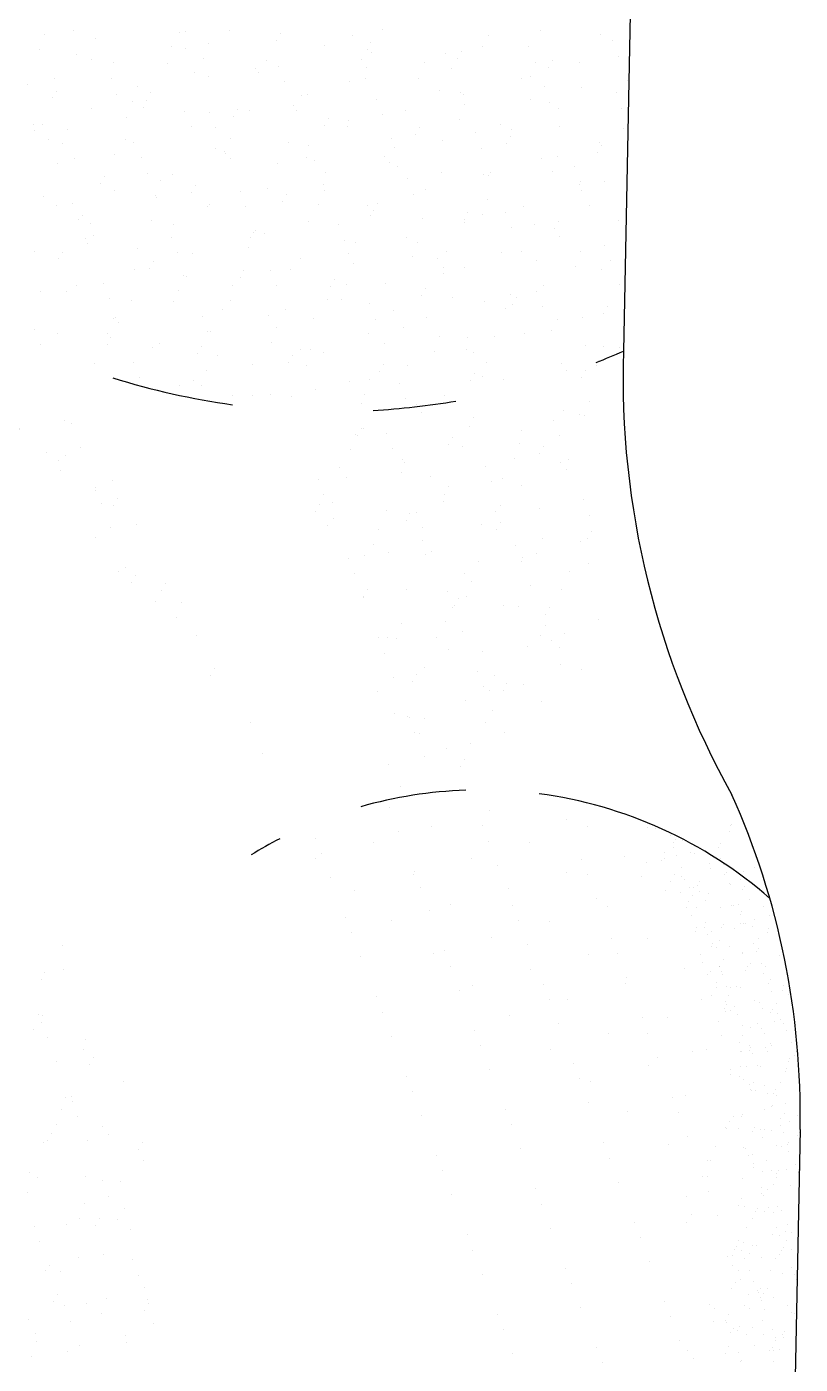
# Model space of a CAD drawing. Extents: x -1836 to 8857, y -4220 to 3051.
# Drawn here: x 8265.59 to 8287.66, y -571.05 to -532.87 of the extents above; entities that cross this region are included whole.
import ezdxf

# ---------------------------------------------------------------- set-up
doc = ezdxf.new("R2010")
doc.units = 0
doc.header["$MEASUREMENT"] = 0
doc.layers.get('0').update_dxf_attribs({"linetype": 'CONTINUOUS'})
doc.layers.add('25', color=2, linetype='CONTINUOUS')

# ---------------------------------------------------------------- blocks, each defined once
blk = doc.blocks.new('*X72')
at = {"color": 0}
for p, q in [((4979.037, 2602.544), (4979.037, 2602.544)), ((4977.704, 2602.368), (4977.704, 2602.368)), ((4978.224, 2602.437), (4978.224, 2602.437)), ((4979.352, 2602.117), (4979.352, 2602.117)), ((4979.883, 2602.145), (4979.883, 2602.145)), ((4977.399, 2602.043), (4977.399, 2602.043)), ((4980.513, 2602.048), (4980.513, 2602.048)), ((4980.879, 2601.233), (4980.879, 2601.233)), ((4978.146, 2601.192), (4978.146, 2601.192)), ((4978.917, 2601.075), (4978.917, 2601.075)), ((4980.764, 2601.225), (4980.764, 2601.225)), ((4981.063, 2601.064), (4981.063, 2601.064)), ((4982.031, 2601.081), (4982.031, 2601.081)), ((4983.322, 2601.213), (4983.322, 2601.213)), ((4982.651, 2600.431), (4982.651, 2600.431)), ((4984.009, 2600.609), (4984.009, 2600.609)), ((4984.53, 2600.678), (4984.53, 2600.678)), ((4985.343, 2600.785), (4985.343, 2600.785)), ((4976.857, 2600.203), (4976.857, 2600.203)), ((4977.873, 2600.355), (4977.873, 2600.355)), ((4978.057, 2600.186), (4978.057, 2600.186)), ((4979.146, 2599.969), (4979.146, 2599.969)), ((4979.415, 2600.19), (4979.415, 2600.19)), ((4979.959, 2600.076), (4979.959, 2600.076)), ((4981.317, 2600.255), (4981.317, 2600.255)), ((4981.838, 2600.323), (4981.838, 2600.323)), ((4981.933, 2600.267), (4981.933, 2600.267)), ((4982.116, 2600.288), (4982.116, 2600.288)), ((4984.733, 2600.321), (4984.733, 2600.321)), ((4985.934, 2600.233), (4985.934, 2600.233)), ((4986.119, 2600.064), (4986.119, 2600.064)), ((4987.291, 2600.309), (4987.291, 2600.309)), ((4977.267, 2599.722), (4977.267, 2599.722)), ((4977.785, 2599.807), (4977.785, 2599.807)), ((4978.207, 2599.539), (4978.207, 2599.539)), ((4978.626, 2599.901), (4978.626, 2599.901)), ((4980.899, 2599.813), (4980.899, 2599.813)), ((4981.321, 2599.544), (4981.321, 2599.544)), ((4984.013, 2599.818), (4984.013, 2599.818)), ((4984.435, 2599.55), (4984.435, 2599.55)), ((4987.128, 2599.824), (4987.128, 2599.824)), ((4987.549, 2599.555), (4987.549, 2599.555)), ((4978.209, 2599.265), (4978.209, 2599.265)), ((4978.927, 2599.389), (4978.927, 2599.389)), ((4980.827, 2599.298), (4980.827, 2599.298)), ((4982.928, 2599.355), (4982.928, 2599.355)), ((4983.113, 2599.186), (4983.113, 2599.186)), ((4983.385, 2599.286), (4983.385, 2599.286)), ((4986.086, 2599.383), (4986.086, 2599.383)), ((4986.989, 2599.267), (4986.989, 2599.267)), ((4976.611, 2598.566), (4976.611, 2598.566)), ((4976.92, 2598.276), (4976.92, 2598.276)), ((4979.478, 2598.264), (4979.478, 2598.264)), ((4979.725, 2598.571), (4979.725, 2598.571)), ((4979.922, 2598.477), (4979.922, 2598.477)), ((4980.106, 2598.308), (4980.106, 2598.308)), ((4982.179, 2598.361), (4982.179, 2598.361)), ((4982.839, 2598.577), (4982.839, 2598.577)), ((4983.983, 2598.389), (4983.983, 2598.389)), ((4984.796, 2598.394), (4984.796, 2598.394)), ((4985.953, 2598.583), (4985.953, 2598.583)), ((4986.265, 2598.317), (4986.265, 2598.317)), ((4987.354, 2598.382), (4987.354, 2598.382)), ((4987.623, 2598.496), (4987.623, 2598.496)), ((4982.76, 2597.856), (4982.76, 2597.856)), ((4983.573, 2597.963), (4983.573, 2597.963)), ((4984.931, 2598.142), (4984.931, 2598.142)), ((4985.452, 2598.21), (4985.452, 2598.21)), ((4976.916, 2597.6), (4976.916, 2597.6)), ((4977.1, 2597.431), (4977.1, 2597.431)), ((4979.548, 2597.433), (4979.548, 2597.433)), ((4980.068, 2597.501), (4980.068, 2597.501)), ((4980.881, 2597.608), (4980.881, 2597.608)), ((4980.976, 2597.511), (4980.976, 2597.511)), ((4982.239, 2597.787), (4982.239, 2597.787)), ((4984.978, 2597.477), (4984.978, 2597.477)), ((4986.149, 2597.457), (4986.149, 2597.457)), ((4976.856, 2597.078), (4976.856, 2597.078)), ((4977.376, 2597.147), (4977.376, 2597.147)), ((4978.189, 2597.254), (4978.189, 2597.254)), ((4978.272, 2597.338), (4978.272, 2597.338)), ((4978.593, 2597.303), (4978.593, 2597.303)), ((4979.014, 2597.034), (4979.014, 2597.034)), ((4980.89, 2597.372), (4980.89, 2597.372)), ((4981.707, 2597.309), (4981.707, 2597.309)), ((4982.129, 2597.04), (4982.129, 2597.04)), ((4983.448, 2597.359), (4983.448, 2597.359)), ((4984.821, 2597.314), (4984.821, 2597.314)), ((4985.162, 2597.308), (4985.162, 2597.308)), ((4985.243, 2597.046), (4985.243, 2597.046)), ((4977.97, 2596.633), (4977.97, 2596.633)), ((4981.972, 2596.599), (4981.972, 2596.599)), ((4976.983, 2596.349), (4976.983, 2596.349)), ((4979.541, 2596.337), (4979.541, 2596.337)), ((4982.156, 2596.43), (4982.156, 2596.43)), ((4982.242, 2596.434), (4982.242, 2596.434)), ((4984.859, 2596.467), (4984.859, 2596.467)), ((4986.032, 2596.511), (4986.032, 2596.511)), ((4987.417, 2596.455), (4987.417, 2596.455)), ((4977.418, 2596.062), (4977.418, 2596.062)), ((4978.966, 2595.721), (4978.966, 2595.721)), ((4980.533, 2596.067), (4980.533, 2596.067)), ((4983.647, 2596.073), (4983.647, 2596.073)), ((4985.853, 2595.674), (4985.853, 2595.674)), ((4986.374, 2595.742), (4986.374, 2595.742)), ((4986.761, 2596.079), (4986.761, 2596.079)), ((4987.187, 2595.849), (4987.187, 2595.849)), ((4975.634, 2595.314), (4975.634, 2595.314)), ((4978.335, 2595.411), (4978.335, 2595.411)), ((4979.15, 2595.553), (4979.15, 2595.553)), ((4980.953, 2595.445), (4980.953, 2595.445)), ((4983.026, 2595.633), (4983.026, 2595.633)), ((4983.161, 2595.319), (4983.161, 2595.319)), ((4983.511, 2595.433), (4983.511, 2595.433)), ((4983.682, 2595.388), (4983.682, 2595.388)), ((4984.495, 2595.495), (4984.495, 2595.495)), ((4986.212, 2595.53), (4986.212, 2595.53)), ((4987.028, 2595.599), (4987.028, 2595.599)), ((4987.212, 2595.43), (4987.212, 2595.43)), ((4975.96, 2594.844), (4975.96, 2594.844)), ((4980.47, 2594.965), (4980.47, 2594.965)), ((4980.99, 2595.034), (4980.99, 2595.034)), ((4981.803, 2595.141), (4981.803, 2595.141)), ((4985.629, 2594.81), (4985.629, 2594.81)), ((4976.144, 2594.675), (4976.144, 2594.675)), ((4976.286, 2594.793), (4976.286, 2594.793)), ((4976.42, 2594.432), (4976.42, 2594.432)), ((4976.708, 2594.525), (4976.708, 2594.525)), ((4977.046, 2594.422), (4977.046, 2594.422)), ((4977.778, 2594.611), (4977.778, 2594.611)), ((4978.298, 2594.679), (4978.298, 2594.679)), ((4979.111, 2594.786), (4979.111, 2594.786)), ((4979.4, 2594.799), (4979.4, 2594.799)), ((4979.604, 2594.41), (4979.604, 2594.41)), ((4979.822, 2594.53), (4979.822, 2594.53)), ((4980.02, 2594.755), (4980.02, 2594.755)), ((4982.305, 2594.507), (4982.305, 2594.507)), ((4982.515, 2594.805), (4982.515, 2594.805)), ((4982.936, 2594.536), (4982.936, 2594.536)), ((4984.021, 2594.721), (4984.021, 2594.721)), ((4984.206, 2594.552), (4984.206, 2594.552)), ((4984.922, 2594.541), (4984.922, 2594.541)), ((4986.05, 2594.542), (4986.05, 2594.542)), ((4987.48, 2594.528), (4987.48, 2594.528)), ((4975.607, 2594.325), (4975.607, 2594.325)), ((4977.014, 2593.878), (4977.014, 2593.878)), ((4978.226, 2593.558), (4978.226, 2593.558)), ((4981.015, 2593.843), (4981.015, 2593.843)), ((4981.2, 2593.674), (4981.2, 2593.674)), ((4981.34, 2593.563), (4981.34, 2593.563)), ((4984.454, 2593.569), (4984.454, 2593.569)), ((4985.076, 2593.755), (4985.076, 2593.755)), ((4986.275, 2593.603), (4986.275, 2593.603)), ((4987.568, 2593.574), (4987.568, 2593.574)), ((4975.697, 2593.387), (4975.697, 2593.387)), ((4978.398, 2593.485), (4978.398, 2593.485)), ((4981.016, 2593.518), (4981.016, 2593.518)), ((4983.574, 2593.506), (4983.574, 2593.506)), ((4986.775, 2593.206), (4986.775, 2593.206)), ((4987.296, 2593.275), (4987.296, 2593.275)), ((4978.009, 2592.966), (4978.009, 2592.966)), ((4978.193, 2592.797), (4978.193, 2592.797)), ((4982.07, 2592.877), (4982.07, 2592.877)), ((4982.725, 2592.673), (4982.725, 2592.673)), ((4984.083, 2592.852), (4984.083, 2592.852)), ((4984.604, 2592.92), (4984.604, 2592.92)), ((4985.417, 2593.027), (4985.417, 2593.027)), ((4986.071, 2592.843), (4986.071, 2592.843)), ((4986.255, 2592.674), (4986.255, 2592.674)), ((4977.094, 2592.289), (4977.094, 2592.289)), ((4977.109, 2592.495), (4977.109, 2592.495)), ((4979.667, 2592.483), (4979.667, 2592.483)), ((4980.033, 2592.318), (4980.033, 2592.318)), ((4980.208, 2592.295), (4980.208, 2592.295)), ((4981.392, 2592.497), (4981.392, 2592.497)), ((4981.912, 2592.566), (4981.912, 2592.566)), ((4982.368, 2592.58), (4982.368, 2592.58)), ((4983.322, 2592.301), (4983.322, 2592.301)), ((4984.985, 2592.614), (4984.985, 2592.614)), ((4986.436, 2592.306), (4986.436, 2592.306)), ((4975.003, 2592.088), (4975.003, 2592.088)), ((4975.187, 2591.919), (4975.187, 2591.919)), ((4976.529, 2591.857), (4976.529, 2591.857)), ((4977.342, 2591.964), (4977.342, 2591.964)), ((4977.516, 2592.021), (4977.516, 2592.021)), ((4978.7, 2592.143), (4978.7, 2592.143)), ((4979.063, 2592), (4979.063, 2592)), ((4979.22, 2592.211), (4979.22, 2592.211)), ((4980.63, 2592.026), (4980.63, 2592.026)), ((4983.065, 2591.965), (4983.065, 2591.965)), ((4983.744, 2592.032), (4983.744, 2592.032)), ((4986.858, 2592.038), (4986.858, 2592.038)), ((4987.125, 2591.877), (4987.125, 2591.877)), ((4975.76, 2591.46), (4975.76, 2591.46)), ((4976.008, 2591.789), (4976.008, 2591.789)), ((4978.461, 2591.558), (4978.461, 2591.558)), ((4981.079, 2591.591), (4981.079, 2591.591)), ((4983.249, 2591.796), (4983.249, 2591.796)), ((4983.637, 2591.579), (4983.637, 2591.579)), ((4986.338, 2591.676), (4986.338, 2591.676)), ((4975.92, 2591.048), (4975.92, 2591.048)), ((4976.057, 2591.122), (4976.057, 2591.122)), ((4979.034, 2591.053), (4979.034, 2591.053)), ((4980.059, 2591.087), (4980.059, 2591.087)), ((4982.148, 2591.059), (4982.148, 2591.059)), ((4984.119, 2590.999), (4984.119, 2590.999)), ((4985.262, 2591.065), (4985.262, 2591.065)), ((4974.554, 2590.535), (4974.554, 2590.535)), ((4977.172, 2590.569), (4977.172, 2590.569)), ((4979.73, 2590.556), (4979.73, 2590.556)), ((4980.243, 2590.919), (4980.243, 2590.919)), ((4982.431, 2590.654), (4982.431, 2590.654)), ((4985.048, 2590.687), (4985.048, 2590.687)), ((4986.339, 2590.559), (4986.339, 2590.559)), ((4977.053, 2590.21), (4977.053, 2590.21)), ((4981.113, 2590.121), (4981.113, 2590.121)), ((4983.647, 2590.205), (4983.647, 2590.205)), ((4985.005, 2590.384), (4985.005, 2590.384)), ((4985.526, 2590.452), (4985.526, 2590.452)), ((4974.787, 2589.779), (4974.787, 2589.779)), ((4977.237, 2590.041), (4977.237, 2590.041)), ((4977.902, 2589.785), (4977.902, 2589.785)), ((4980.142, 2589.744), (4980.142, 2589.744)), ((4980.955, 2589.851), (4980.955, 2589.851)), ((4981.016, 2589.791), (4981.016, 2589.791)), ((4982.314, 2590.029), (4982.314, 2590.029)), ((4982.834, 2590.098), (4982.834, 2590.098)), ((4984.13, 2589.796), (4984.13, 2589.796)), ((4985.115, 2590.087), (4985.115, 2590.087)), ((4985.299, 2589.918), (4985.299, 2589.918)), ((4986.4, 2589.749), (4986.4, 2589.749)), ((4975.209, 2589.511), (4975.209, 2589.511)), ((4975.823, 2589.534), (4975.823, 2589.534)), ((4976.93, 2589.321), (4976.93, 2589.321)), ((4977.451, 2589.389), (4977.451, 2589.389)), ((4978.264, 2589.496), (4978.264, 2589.496)), ((4978.323, 2589.516), (4978.323, 2589.516)), ((4978.524, 2589.631), (4978.524, 2589.631)), ((4979.622, 2589.675), (4979.622, 2589.675)), ((4981.142, 2589.664), (4981.142, 2589.664)), ((4981.437, 2589.522), (4981.437, 2589.522)), ((4983.7, 2589.652), (4983.7, 2589.652)), ((4984.551, 2589.528), (4984.551, 2589.528)), ((4974.231, 2589.163), (4974.231, 2589.163)), ((4974.238, 2588.966), (4974.238, 2588.966)), ((4974.759, 2589.035), (4974.759, 2589.035)), ((4975.572, 2589.142), (4975.572, 2589.142)), ((4978.107, 2589.244), (4978.107, 2589.244)), ((4982.108, 2589.209), (4982.108, 2589.209)), ((4982.293, 2589.04), (4982.293, 2589.04)), ((4986.169, 2589.121), (4986.169, 2589.121)), ((4974.617, 2588.608), (4974.617, 2588.608)), ((4976.727, 2588.544), (4976.727, 2588.544)), ((4977.235, 2588.642), (4977.235, 2588.642)), ((4979.793, 2588.629), (4979.793, 2588.629)), ((4979.841, 2588.549), (4979.841, 2588.549)), ((4982.494, 2588.727), (4982.494, 2588.727)), ((4982.955, 2588.555), (4982.955, 2588.555)), ((4985.111, 2588.76), (4985.111, 2588.76)), ((4986.07, 2588.561), (4986.07, 2588.561)), ((4975.101, 2588.366), (4975.101, 2588.366)), ((4979.102, 2588.332), (4979.102, 2588.332)), ((4979.287, 2588.163), (4979.287, 2588.163)), ((4983.163, 2588.243), (4983.163, 2588.243)), ((4975.886, 2587.607), (4975.886, 2587.607)), ((4978.587, 2587.704), (4978.587, 2587.704)), ((4981.205, 2587.737), (4981.205, 2587.737)), ((4983.236, 2587.562), (4983.236, 2587.562)), ((4983.756, 2587.63), (4983.756, 2587.63)), ((4983.763, 2587.725), (4983.763, 2587.725)), ((4984.569, 2587.737), (4984.569, 2587.737)), ((4985.927, 2587.916), (4985.927, 2587.916)), ((4975.595, 2587.275), (4975.595, 2587.275)), ((4976.096, 2587.454), (4976.096, 2587.454)), ((4976.28, 2587.285), (4976.28, 2587.285)), ((4978.709, 2587.281), (4978.709, 2587.281)), ((4980.157, 2587.366), (4980.157, 2587.366)), ((4980.544, 2587.207), (4980.544, 2587.207)), ((4981.064, 2587.276), (4981.064, 2587.276)), ((4981.823, 2587.287), (4981.823, 2587.287)), ((4981.877, 2587.383), (4981.877, 2587.383)), ((4984.158, 2587.331), (4984.158, 2587.331)), ((4984.342, 2587.162), (4984.342, 2587.162)), ((4984.937, 2587.292), (4984.937, 2587.292)), ((4976.017, 2587.007), (4976.017, 2587.007)), ((4977.298, 2586.715), (4977.298, 2586.715)), ((4977.852, 2586.853), (4977.852, 2586.853)), ((4978.373, 2586.921), (4978.373, 2586.921)), ((4979.131, 2587.012), (4979.131, 2587.012)), ((4979.186, 2587.029), (4979.186, 2587.029)), ((4979.856, 2586.703), (4979.856, 2586.703)), ((4982.245, 2587.018), (4982.245, 2587.018)), ((4982.557, 2586.8), (4982.557, 2586.8)), ((4985.174, 2586.833), (4985.174, 2586.833)), ((4985.359, 2587.024), (4985.359, 2587.024)), ((4973.802, 2586.32), (4973.802, 2586.32)), ((4974.68, 2586.681), (4974.68, 2586.681)), ((4975.16, 2586.499), (4975.16, 2586.499)), ((4975.681, 2586.567), (4975.681, 2586.567)), ((4976.494, 2586.674), (4976.494, 2586.674)), ((4977.15, 2586.488), (4977.15, 2586.488)), ((4981.152, 2586.454), (4981.152, 2586.454)), ((4981.336, 2586.285), (4981.336, 2586.285)), ((4985.212, 2586.365), (4985.212, 2586.365)), ((4974.421, 2586.034), (4974.421, 2586.034)), ((4977.535, 2586.04), (4977.535, 2586.04)), ((4980.649, 2586.045), (4980.649, 2586.045)), ((4983.763, 2586.051), (4983.763, 2586.051)), ((4973.391, 2585.692), (4973.391, 2585.692)), ((4974.144, 2585.61), (4974.144, 2585.61)), ((4975.949, 2585.68), (4975.949, 2585.68)), ((4978.146, 2585.576), (4978.146, 2585.576)), ((4978.33, 2585.407), (4978.33, 2585.407)), ((4978.65, 2585.777), (4978.65, 2585.777)), ((4981.267, 2585.811), (4981.267, 2585.811)), ((4982.206, 2585.487), (4982.206, 2585.487)), ((4983.826, 2585.798), (4983.826, 2585.798)), ((4984.158, 2585.094), (4984.158, 2585.094)), ((4984.678, 2585.162), (4984.678, 2585.162)), ((4973.288, 2584.766), (4973.288, 2584.766)), ((4974.743, 2584.755), (4974.743, 2584.755)), ((4975.14, 2584.698), (4975.14, 2584.698)), ((4976.403, 2584.771), (4976.403, 2584.771)), ((4977.361, 2584.788), (4977.361, 2584.788)), ((4979.2, 2584.61), (4979.2, 2584.61)), ((4979.517, 2584.777), (4979.517, 2584.777)), ((4979.919, 2584.776), (4979.919, 2584.776)), ((4980.108, 2584.561), (4980.108, 2584.561)), ((4981.466, 2584.74), (4981.466, 2584.74)), ((4981.986, 2584.808), (4981.986, 2584.808)), ((4982.62, 2584.873), (4982.62, 2584.873)), ((4982.631, 2584.783), (4982.631, 2584.783)), ((4982.799, 2584.915), (4982.799, 2584.915)), ((4983.202, 2584.575), (4983.202, 2584.575)), ((4973.71, 2584.497), (4973.71, 2584.497)), ((4975.324, 2584.529), (4975.324, 2584.529)), ((4976.824, 2584.503), (4976.824, 2584.503)), ((4977.416, 2584.206), (4977.416, 2584.206)), ((4978.774, 2584.385), (4978.774, 2584.385)), ((4979.295, 2584.454), (4979.295, 2584.454)), ((4979.938, 2584.508), (4979.938, 2584.508)), ((4983.053, 2584.514), (4983.053, 2584.514)), ((4983.386, 2584.406), (4983.386, 2584.406)), ((4974.724, 2583.852), (4974.724, 2583.852)), ((4976.012, 2583.753), (4976.012, 2583.753)), ((4976.082, 2584.031), (4976.082, 2584.031)), ((4976.194, 2583.732), (4976.194, 2583.732)), ((4976.603, 2584.099), (4976.603, 2584.099)), ((4978.713, 2583.85), (4978.713, 2583.85)), ((4980.195, 2583.698), (4980.195, 2583.698)), ((4981.33, 2583.884), (4981.33, 2583.884)), ((4983.889, 2583.872), (4983.889, 2583.872)), ((4978.342, 2583.535), (4978.342, 2583.535)), ((4980.38, 2583.529), (4980.38, 2583.529)), ((4981.457, 2583.541), (4981.457, 2583.541)), ((4979.982, 2582.849), (4979.982, 2582.849)), ((4982.683, 2582.946), (4982.683, 2582.946)), ((4981.25, 2582.732), (4981.25, 2582.732)), ((4982.388, 2582.272), (4982.388, 2582.272)), ((4982.908, 2582.34), (4982.908, 2582.34))]:
    blk.add_line(p, q, dxfattribs=at)
blk = doc.blocks.new('*X70')
at = {"color": 0}
for p, q in [((5006.438, 2579.448), (5006.438, 2579.448)), ((5008.48, 2579.573), (5008.48, 2579.573)), ((5009.056, 2579.481), (5009.056, 2579.481)), ((5008.665, 2579.404), (5008.665, 2579.404)), ((5001.757, 2578.567), (5001.757, 2578.567)), ((5004.871, 2578.573), (5004.871, 2578.573)), ((5005.474, 2578.695), (5005.474, 2578.695)), ((5007.985, 2578.578), (5007.985, 2578.578)), ((5009.535, 2578.607), (5009.535, 2578.607)), ((5011.099, 2578.584), (5011.099, 2578.584)), ((5013.026, 2578.577), (5013.026, 2578.577)), ((5013.405, 2578.588), (5013.405, 2578.588)), ((5013.536, 2578.573), (5013.536, 2578.573)), ((5014.213, 2578.589), (5014.213, 2578.589)), ((5002.532, 2578.425), (5002.532, 2578.425)), ((5005.149, 2578.459), (5005.149, 2578.459)), ((5005.659, 2578.526), (5005.659, 2578.526)), ((5007.707, 2578.446), (5007.707, 2578.446)), ((5010.408, 2578.544), (5010.408, 2578.544)), ((5010.713, 2578.233), (5010.713, 2578.233)), ((5012.072, 2578.412), (5012.072, 2578.412)), ((5012.592, 2578.481), (5012.592, 2578.481)), ((5013.72, 2578.404), (5013.72, 2578.404)), ((5002.468, 2577.818), (5002.468, 2577.818)), ((5006.529, 2577.729), (5006.529, 2577.729)), ((5006.688, 2577.704), (5006.688, 2577.704)), ((5007.209, 2577.772), (5007.209, 2577.772)), ((5008.022, 2577.879), (5008.022, 2577.879)), ((5009.38, 2578.058), (5009.38, 2578.058)), ((5009.9, 2578.126), (5009.9, 2578.126)), ((5002.652, 2577.649), (5002.652, 2577.649)), ((5003.739, 2577.304), (5003.739, 2577.304)), ((5003.8, 2577.424), (5003.8, 2577.424)), ((5003.996, 2577.349), (5003.996, 2577.349)), ((5004.517, 2577.418), (5004.517, 2577.418)), ((5005.33, 2577.525), (5005.33, 2577.525)), ((5006.501, 2577.521), (5006.501, 2577.521)), ((5006.853, 2577.31), (5006.853, 2577.31)), ((5009.119, 2577.554), (5009.119, 2577.554)), ((5009.967, 2577.316), (5009.967, 2577.316)), ((5010.53, 2577.695), (5010.53, 2577.695)), ((5010.714, 2577.526), (5010.714, 2577.526)), ((5011.677, 2577.542), (5011.677, 2577.542)), ((5013.081, 2577.321), (5013.081, 2577.321)), ((5014.378, 2577.639), (5014.378, 2577.639)), ((5014.59, 2577.606), (5014.59, 2577.606)), ((5004.16, 2577.036), (5004.16, 2577.036)), ((5007.274, 2577.041), (5007.274, 2577.041)), ((5010.389, 2577.047), (5010.389, 2577.047)), ((5013.503, 2577.053), (5013.503, 2577.053)), ((5007.524, 2576.817), (5007.524, 2576.817)), ((5007.708, 2576.648), (5007.708, 2576.648)), ((5007.77, 2576.52), (5007.77, 2576.52)), ((5010.471, 2576.617), (5010.471, 2576.617)), ((5011.584, 2576.729), (5011.584, 2576.729)), ((5013.089, 2576.65), (5013.089, 2576.65)), ((5008.793, 2576.074), (5008.793, 2576.074)), ((5011.907, 2576.08), (5011.907, 2576.08)), ((5013.514, 2576.013), (5013.514, 2576.013)), ((5014.327, 2576.12), (5014.327, 2576.12)), ((5008.578, 2575.851), (5008.578, 2575.851)), ((5009.182, 2575.628), (5009.182, 2575.628)), ((5010.302, 2575.59), (5010.302, 2575.59)), ((5010.822, 2575.659), (5010.822, 2575.659)), ((5011.635, 2575.766), (5011.635, 2575.766)), ((5011.74, 2575.615), (5011.74, 2575.615)), ((5012.58, 2575.817), (5012.58, 2575.817)), ((5012.764, 2575.648), (5012.764, 2575.648)), ((5012.994, 2575.945), (5012.994, 2575.945)), ((5014.441, 2575.713), (5014.441, 2575.713)), ((5013.152, 2574.723), (5013.152, 2574.723)), ((5013.634, 2574.851), (5013.634, 2574.851)), ((5013.889, 2574.817), (5013.889, 2574.817)), ((5014.31, 2574.548), (5014.31, 2574.548))]:
    blk.add_line(p, q, dxfattribs=at)
blk = doc.blocks.new('*X73')
at = {"color": 0}
for p, q in [((4996.22, 2586.073), (4996.22, 2586.073)), ((4997.276, 2586.208), (4997.276, 2586.208)), ((4993.114, 2585.025), (4993.114, 2585.025)), ((4994.27, 2585.33), (4994.27, 2585.33)), ((4994.454, 2585.161), (4994.454, 2585.161)), ((4991.973, 2584.8), (4991.973, 2584.8)), ((4991.263, 2584.453), (4991.263, 2584.453)), ((4991.448, 2584.284), (4991.448, 2584.284)), ((4992.395, 2584.531), (4992.395, 2584.531)), ((4989.207, 2584.002), (4989.207, 2584.002)), ((4991.765, 2583.99), (4991.765, 2583.99)), ((4987.685, 2583.552), (4987.685, 2583.552)), ((4988.257, 2583.575), (4988.257, 2583.575)), ((4988.442, 2583.406), (4988.442, 2583.406)), ((4990.463, 2583.335), (4990.463, 2583.335)), ((4990.799, 2583.558), (4990.799, 2583.558)), ((4990.984, 2583.403), (4990.984, 2583.403)), ((4987.771, 2582.981), (4987.771, 2582.981)), ((4987.858, 2582.967), (4987.858, 2582.967)), ((4988.292, 2583.049), (4988.292, 2583.049)), ((4989.105, 2583.156), (4989.105, 2583.156)), ((4990.559, 2583.065), (4990.559, 2583.065)), ((4985.436, 2582.528), (4985.436, 2582.528)), ((4985.6, 2582.695), (4985.6, 2582.695)), ((4986.413, 2582.802), (4986.413, 2582.802)), ((4989.312, 2582.609), (4989.312, 2582.609)), ((4986.553, 2582.284), (4986.553, 2582.284)), ((4986.652, 2582.042), (4986.652, 2582.042)), ((4986.974, 2582.015), (4986.974, 2582.015)), ((4986.305, 2581.731), (4986.305, 2581.731)), ((4983.299, 2580.853), (4983.299, 2580.853)), ((4985.363, 2581.053), (4985.363, 2581.053)), ((4985.378, 2581.043), (4985.378, 2581.043)), ((4981.456, 2580.03), (4981.456, 2580.03)), ((4983.83, 2579.873), (4983.83, 2579.873)), ((4984.015, 2580.018), (4984.015, 2580.018)), ((4984.295, 2579.941), (4984.295, 2579.941)), ((4984.643, 2579.98), (4984.643, 2579.98)), ((4986.002, 2580.158), (4986.002, 2580.158)), ((4981.132, 2579.769), (4981.132, 2579.769)), ((4981.139, 2579.518), (4981.139, 2579.518)), ((4981.554, 2579.5), (4981.554, 2579.5)), ((4981.952, 2579.625), (4981.952, 2579.625)), ((4983.31, 2579.804), (4983.31, 2579.804)), ((4984.246, 2579.774), (4984.246, 2579.774)), ((4984.479, 2579.773), (4984.479, 2579.773)), ((4984.668, 2579.506), (4984.668, 2579.506)), ((4980.108, 2578.995), (4980.108, 2578.995)), ((4981.289, 2579.064), (4981.289, 2579.064)), ((4982.809, 2579.093), (4982.809, 2579.093)), ((4981.473, 2578.895), (4981.473, 2578.895)), ((4979.958, 2578.527), (4979.958, 2578.527)), ((4983.072, 2578.533), (4983.072, 2578.533)), ((4981.519, 2578.103), (4981.519, 2578.103)), ((4982.343, 2578.098), (4982.343, 2578.098)), ((4978.826, 2577.259), (4978.826, 2577.259)), ((4979.247, 2576.99), (4979.247, 2576.99)), ((4979.337, 2577.22), (4979.337, 2577.22)), ((4980.171, 2577.068), (4980.171, 2577.068)), ((4977.49, 2576.449), (4977.49, 2576.449)), ((4978.848, 2576.628), (4978.848, 2576.628)), ((4979.369, 2576.696), (4979.369, 2576.696)), ((4980.182, 2576.803), (4980.182, 2576.803)), ((4976.264, 2576.046), (4976.264, 2576.046)), ((4976.677, 2576.342), (4976.677, 2576.342)), ((4977.651, 2576.017), (4977.651, 2576.017)), ((4978.965, 2576.143), (4978.965, 2576.143)), ((4973.405, 2574.744), (4973.405, 2574.744)), ((4975.058, 2575.121), (4975.058, 2575.121)), ((4973.827, 2574.475), (4973.827, 2574.475))]:
    blk.add_line(p, q, dxfattribs=at)
blk = doc.blocks.new('*X74')
at = {"color": 0}
for p, q in [((4967.829, 2630.804), (4967.829, 2630.804)), ((4968.034, 2630.037), (4968.034, 2630.037)), ((4968.403, 2629.699), (4968.403, 2629.699)), ((4969.978, 2629.862), (4969.978, 2629.862)), ((4970.821, 2629.325), (4970.821, 2629.325)), ((4970.653, 2629.02), (4970.653, 2629.02)), ((4977.08, 2628.178), (4977.08, 2628.178)), ((4970.143, 2628.105), (4970.143, 2628.105)), ((4970.655, 2627.332), (4970.655, 2627.332)), ((4971.696, 2627.469), (4971.696, 2627.469)), ((4973.322, 2627.683), (4973.322, 2627.683)), ((4973.857, 2627.39), (4973.857, 2627.39)), ((4976.039, 2628.041), (4976.039, 2628.041)), ((4978.146, 2628.036), (4978.146, 2628.036)), ((4978.514, 2627.699), (4978.514, 2627.699)), ((4980.086, 2627.402), (4980.086, 2627.402)), ((4973.357, 2627.145), (4973.357, 2627.145)), ((4978.592, 2627.212), (4978.592, 2627.212)), ((4983.709, 2627.187), (4983.709, 2627.187)), ((4972.133, 2626.281), (4972.133, 2626.281)), ((4972.502, 2625.943), (4972.502, 2625.943)), ((4980.254, 2626.104), (4980.254, 2626.104)), ((4970.779, 2625.166), (4970.779, 2625.166)), ((4971.593, 2624.854), (4971.593, 2624.854)), ((4975.895, 2625.142), (4975.895, 2625.142)), ((4977.821, 2624.865), (4977.821, 2624.865)), ((4981.297, 2625.336), (4981.297, 2625.336)), ((4984.05, 2624.876), (4984.05, 2624.876)), ((4986.532, 2625.403), (4986.532, 2625.403)), ((4972.436, 2624.317), (4972.436, 2624.317)), ((4974.242, 2624.349), (4974.242, 2624.349)), ((4978.665, 2624.328), (4978.665, 2624.328)), ((4982.245, 2624.28), (4982.245, 2624.28)), ((4982.613, 2623.942), (4982.613, 2623.942)), ((4984.307, 2623.951), (4984.307, 2623.951)), ((4984.893, 2624.339), (4984.893, 2624.339)), ((4985.933, 2624.165), (4985.933, 2624.165)), ((4973.483, 2623.291), (4973.483, 2623.291)), ((4977.883, 2623.105), (4977.883, 2623.105)), ((4978.718, 2623.358), (4978.718, 2623.358)), ((4978.924, 2623.242), (4978.924, 2623.242)), ((4980.55, 2623.456), (4980.55, 2623.456)), ((4983.266, 2623.814), (4983.266, 2623.814)), ((4983.835, 2623.333), (4983.835, 2623.333)), ((4969.244, 2622.371), (4969.244, 2622.371)), ((4972.499, 2622.396), (4972.499, 2622.396)), ((4973.54, 2622.533), (4973.54, 2622.533)), ((4975.166, 2622.747), (4975.166, 2622.747)), ((4975.473, 2622.382), (4975.473, 2622.382)), ((4976.233, 2622.525), (4976.233, 2622.525)), ((4976.601, 2622.187), (4976.601, 2622.187)), ((4981.701, 2622.394), (4981.701, 2622.394)), ((4984.353, 2622.348), (4984.353, 2622.348)), ((4987.929, 2622.405), (4987.929, 2622.405)), ((4969.782, 2622.039), (4969.782, 2622.039)), ((4981.423, 2621.483), (4981.423, 2621.483)), ((4986.658, 2621.549), (4986.658, 2621.549)), ((4970.22, 2620.769), (4970.22, 2620.769)), ((4970.905, 2621.313), (4970.905, 2621.313)), ((4976.021, 2621.288), (4976.021, 2621.288)), ((4978.341, 2620.593), (4978.341, 2620.593)), ((4986.344, 2620.524), (4986.344, 2620.524)), ((4970.589, 2620.432), (4970.589, 2620.432)), ((4973.208, 2619.846), (4973.208, 2619.846)), ((4979.437, 2619.857), (4979.437, 2619.857)), ((4985.665, 2619.868), (4985.665, 2619.868)), ((4986.713, 2620.186), (4986.713, 2620.186)), ((4989.362, 2619.674), (4989.362, 2619.674)), ((4968.207, 2619.243), (4968.207, 2619.243)), ((4972.329, 2618.837), (4972.329, 2618.837)), ((4973.609, 2619.437), (4973.609, 2619.437)), ((4974.052, 2619.308), (4974.052, 2619.308)), ((4978.844, 2619.504), (4978.844, 2619.504)), ((4980.28, 2619.32), (4980.28, 2619.32)), ((4980.332, 2618.768), (4980.332, 2618.768)), ((4983.961, 2619.48), (4983.961, 2619.48)), ((4985.11, 2618.878), (4985.11, 2618.878)), ((4986.151, 2619.015), (4986.151, 2619.015)), ((4986.508, 2619.331), (4986.508, 2619.331)), ((4987.777, 2619.229), (4987.777, 2619.229)), ((4979.727, 2618.17), (4979.727, 2618.17)), ((4980.7, 2618.431), (4980.7, 2618.431)), ((4980.768, 2618.307), (4980.768, 2618.307)), ((4982.394, 2618.521), (4982.394, 2618.521)), ((4988.453, 2618.592), (4988.453, 2618.592)), ((4970.86, 2617.363), (4970.86, 2617.363)), ((4971.031, 2617.459), (4971.031, 2617.459)), ((4971.626, 2617.103), (4971.626, 2617.103)), ((4974.343, 2617.461), (4974.343, 2617.461)), ((4975.384, 2617.598), (4975.384, 2617.598)), ((4976.147, 2617.434), (4976.147, 2617.434)), ((4977.01, 2617.812), (4977.01, 2617.812)), ((4977.088, 2617.374), (4977.088, 2617.374)), ((4981.549, 2617.629), (4981.549, 2617.629)), ((4983.316, 2617.385), (4983.316, 2617.385)), ((4986.784, 2617.696), (4986.784, 2617.696)), ((4989.544, 2617.397), (4989.544, 2617.397)), ((4968.959, 2616.752), (4968.959, 2616.752)), ((4970, 2616.889), (4970, 2616.889)), ((4974.32, 2617.013), (4974.32, 2617.013)), ((4974.688, 2616.675), (4974.688, 2616.675)), ((4982.44, 2616.836), (4982.44, 2616.836)), ((4990.443, 2616.768), (4990.443, 2616.768)), ((4990.812, 2616.43), (4990.812, 2616.43)), ((4968.333, 2615.389), (4968.333, 2615.389)), ((4973.735, 2615.584), (4973.735, 2615.584)), ((4978.97, 2615.651), (4978.97, 2615.651)), ((4984.087, 2615.626), (4984.087, 2615.626)), ((4989.488, 2615.821), (4989.488, 2615.821)), ((4968.307, 2615.258), (4968.307, 2615.258)), ((4968.595, 2614.826), (4968.595, 2614.826)), ((4968.676, 2614.92), (4968.676, 2614.92)), ((4974.824, 2614.837), (4974.824, 2614.837)), ((4976.428, 2615.081), (4976.428, 2615.081)), ((4981.052, 2614.849), (4981.052, 2614.849)), ((4984.431, 2615.012), (4984.431, 2615.012)), ((4984.8, 2614.674), (4984.8, 2614.674)), ((4987.28, 2614.86), (4987.28, 2614.86)), ((4969.439, 2614.289), (4969.439, 2614.289)), ((4975.667, 2614.3), (4975.667, 2614.3)), ((4981.675, 2613.775), (4981.675, 2613.775)), ((4981.895, 2614.311), (4981.895, 2614.311)), ((4986.91, 2613.842), (4986.91, 2613.842)), ((4986.954, 2613.943), (4986.954, 2613.943)), ((4987.995, 2614.08), (4987.995, 2614.08)), ((4988.123, 2614.323), (4988.123, 2614.323)), ((4989.621, 2614.294), (4989.621, 2614.294)), ((4970.416, 2613.326), (4970.416, 2613.326)), ((4971.157, 2613.605), (4971.157, 2613.605)), ((4976.273, 2613.581), (4976.273, 2613.581)), ((4978.419, 2613.257), (4978.419, 2613.257)), ((4978.788, 2612.919), (4978.788, 2612.919)), ((4978.854, 2612.876), (4978.854, 2612.876)), ((4981.571, 2613.234), (4981.571, 2613.234)), ((4982.612, 2613.371), (4982.612, 2613.371)), ((4984.238, 2613.585), (4984.238, 2613.585)), ((4986.54, 2613.08), (4986.54, 2613.08)), ((4971.844, 2611.954), (4971.844, 2611.954)), ((4972.475, 2612.355), (4972.475, 2612.355)), ((4973.47, 2612.168), (4973.47, 2612.168)), ((4976.187, 2612.525), (4976.187, 2612.525)), ((4977.228, 2612.662), (4977.228, 2612.662)), ((4984.931, 2612.377), (4984.931, 2612.377)), ((4989.614, 2611.967), (4989.614, 2611.967)), ((4991.16, 2612.388), (4991.16, 2612.388)), ((4970.803, 2611.816), (4970.803, 2611.816)), ((4972.407, 2611.501), (4972.407, 2611.501)), ((4972.775, 2611.164), (4972.775, 2611.164)), ((4973.861, 2611.73), (4973.861, 2611.73))]:
    blk.add_line(p, q, dxfattribs=at)
blk = doc.blocks.new('*X71')
at = {"color": 0}
for p, q in [((5005.064, 2600.865), (5005.064, 2600.865)), ((5005.249, 2600.696), (5005.249, 2600.696)), ((5005.745, 2600.643), (5005.745, 2600.643)), ((5008.363, 2600.676), (5008.363, 2600.676)), ((5009.125, 2600.776), (5009.125, 2600.776)), ((5004.456, 2599.654), (5004.456, 2599.654)), ((5005.812, 2599.858), (5005.812, 2599.858)), ((5006.119, 2599.899), (5006.119, 2599.899)), ((5006.234, 2599.589), (5006.234, 2599.589)), ((5007.014, 2599.641), (5007.014, 2599.641)), ((5008.927, 2599.864), (5008.927, 2599.864)), ((5009.348, 2599.595), (5009.348, 2599.595)), ((5009.715, 2599.739), (5009.715, 2599.739)), ((5010.12, 2599.864), (5010.12, 2599.864)), ((5010.304, 2599.695), (5010.304, 2599.695)), ((5012.041, 2599.869), (5012.041, 2599.869)), ((5012.333, 2599.772), (5012.333, 2599.772)), ((5012.462, 2599.601), (5012.462, 2599.601)), ((5014.18, 2599.776), (5014.18, 2599.776)), ((5012.771, 2599.218), (5012.771, 2599.218)), ((5013.291, 2599.286), (5013.291, 2599.286)), ((5014.104, 2599.393), (5014.104, 2599.393)), ((5005.808, 2598.716), (5005.808, 2598.716)), ((5007.114, 2598.987), (5007.114, 2598.987)), ((5007.298, 2598.818), (5007.298, 2598.818)), ((5008.426, 2598.75), (5008.426, 2598.75)), ((5008.721, 2598.684), (5008.721, 2598.684)), ((5010.079, 2598.863), (5010.079, 2598.863)), ((5010.6, 2598.932), (5010.6, 2598.932)), ((5010.984, 2598.737), (5010.984, 2598.737)), ((5011.174, 2598.898), (5011.174, 2598.898)), ((5011.413, 2599.039), (5011.413, 2599.039)), ((5013.685, 2598.835), (5013.685, 2598.835)), ((5015.176, 2598.864), (5015.176, 2598.864)), ((5015.36, 2598.695), (5015.36, 2598.695)), ((5016.303, 2598.868), (5016.303, 2598.868)), ((5003.108, 2598.619), (5003.108, 2598.619)), ((5004.638, 2598.617), (5004.638, 2598.617)), ((5006.029, 2598.33), (5006.029, 2598.33)), ((5007.387, 2598.509), (5007.387, 2598.509)), ((5007.752, 2598.622), (5007.752, 2598.622)), ((5007.908, 2598.577), (5007.908, 2598.577)), ((5010.866, 2598.628), (5010.866, 2598.628)), ((5013.98, 2598.634), (5013.98, 2598.634)), ((5002.524, 2597.869), (5002.524, 2597.869)), ((5003.337, 2597.976), (5003.337, 2597.976)), ((5004.108, 2598.109), (5004.108, 2598.109)), ((5004.292, 2597.94), (5004.292, 2597.94)), ((5004.696, 2598.154), (5004.696, 2598.154)), ((5005.216, 2598.223), (5005.216, 2598.223)), ((5008.168, 2598.02), (5008.168, 2598.02)), ((5009.778, 2597.812), (5009.778, 2597.812)), ((5012.17, 2597.986), (5012.17, 2597.986)), ((5012.354, 2597.817), (5012.354, 2597.817)), ((5012.396, 2597.845), (5012.396, 2597.845)), ((5014.954, 2597.833), (5014.954, 2597.833)), ((5016.23, 2597.898), (5016.23, 2597.898)), ((5017.655, 2597.93), (5017.655, 2597.93)), ((5004.519, 2597.727), (5004.519, 2597.727)), ((5007.077, 2597.715), (5007.077, 2597.715)), ((5019.077, 2597.459), (5019.077, 2597.459)), ((5019.597, 2597.527), (5019.597, 2597.527)), ((5003.506, 2597.348), (5003.506, 2597.348)), ((5003.928, 2597.08), (5003.928, 2597.08)), ((5009.734, 2597.36), (5009.734, 2597.36)), ((5012.848, 2597.365), (5012.848, 2597.365)), ((5013.224, 2597.02), (5013.224, 2597.02)), ((5013.27, 2597.097), (5013.27, 2597.097)), ((5015.962, 2597.371), (5015.962, 2597.371)), ((5016.384, 2597.102), (5016.384, 2597.102)), ((5016.385, 2597.104), (5016.385, 2597.104)), ((5016.905, 2597.173), (5016.905, 2597.173)), ((5017.225, 2596.986), (5017.225, 2596.986)), ((5017.718, 2597.28), (5017.718, 2597.28)), ((5003.171, 2596.692), (5003.171, 2596.692)), ((5005.871, 2596.789), (5005.871, 2596.789)), ((5008.489, 2596.823), (5008.489, 2596.823)), ((5011.047, 2596.81), (5011.047, 2596.81)), ((5012.335, 2596.571), (5012.335, 2596.571)), ((5013.693, 2596.75), (5013.693, 2596.75)), ((5013.748, 2596.908), (5013.748, 2596.908)), ((5014.213, 2596.818), (5014.213, 2596.818)), ((5015.026, 2596.925), (5015.026, 2596.925)), ((5016.366, 2596.941), (5016.366, 2596.941)), ((5017.41, 2596.817), (5017.41, 2596.817)), ((5018.924, 2596.929), (5018.924, 2596.929)), ((5008.83, 2596.11), (5008.83, 2596.11)), ((5009.643, 2596.217), (5009.643, 2596.217)), ((5011.001, 2596.395), (5011.001, 2596.395)), ((5011.522, 2596.464), (5011.522, 2596.464)), ((5014.219, 2596.108), (5014.219, 2596.108)), ((5014.788, 2596.13), (5014.788, 2596.13)), ((5017.902, 2596.135), (5017.902, 2596.135)), ((5001.965, 2595.767), (5001.965, 2595.767)), ((5004.582, 2595.8), (5004.582, 2595.8)), ((5005.618, 2595.687), (5005.618, 2595.687)), ((5006.138, 2595.755), (5006.138, 2595.755)), ((5006.951, 2595.862), (5006.951, 2595.862)), ((5007.14, 2595.788), (5007.14, 2595.788)), ((5008.309, 2596.041), (5008.309, 2596.041)), ((5009.841, 2595.885), (5009.841, 2595.885)), ((5012.459, 2595.918), (5012.459, 2595.918)), ((5015.017, 2595.906), (5015.017, 2595.906)), ((5017.718, 2596.004), (5017.718, 2596.004)), ((5018.28, 2596.02), (5018.28, 2596.02)), ((5002.926, 2595.332), (5002.926, 2595.332)), ((5003.446, 2595.401), (5003.446, 2595.401)), ((5004.259, 2595.508), (5004.259, 2595.508)), ((5001.568, 2595.153), (5001.568, 2595.153)), ((5005.934, 2594.862), (5005.934, 2594.862)), ((5008.552, 2594.896), (5008.552, 2594.896)), ((5011.11, 2594.884), (5011.11, 2594.884)), ((5018.64, 2594.812), (5018.64, 2594.812)), ((5018.987, 2595.002), (5018.987, 2595.002)), ((5019.275, 2595.107), (5019.275, 2595.107)), ((5003.234, 2594.765), (5003.234, 2594.765)), ((5015.948, 2594.458), (5015.948, 2594.458)), ((5017.307, 2594.636), (5017.307, 2594.636)), ((5017.827, 2594.705), (5017.827, 2594.705)), ((5009.904, 2593.958), (5009.904, 2593.958)), ((5012.444, 2593.996), (5012.444, 2593.996)), ((5013.257, 2594.103), (5013.257, 2594.103)), ((5014.615, 2594.282), (5014.615, 2594.282)), ((5015.135, 2594.351), (5015.135, 2594.351)), ((5002.028, 2593.84), (5002.028, 2593.84)), ((5004.645, 2593.873), (5004.645, 2593.873)), ((5007.203, 2593.861), (5007.203, 2593.861)), ((5009.231, 2593.573), (5009.231, 2593.573)), ((5009.752, 2593.642), (5009.752, 2593.642)), ((5010.565, 2593.749), (5010.565, 2593.749)), ((5011.923, 2593.928), (5011.923, 2593.928)), ((5006.54, 2593.219), (5006.54, 2593.219)), ((5007.06, 2593.287), (5007.06, 2593.287)), ((5007.873, 2593.394), (5007.873, 2593.394)), ((5000.738, 2592.851), (5000.738, 2592.851)), ((5002.49, 2592.686), (5002.49, 2592.686)), ((5003.297, 2592.838), (5003.297, 2592.838)), ((5003.848, 2592.865), (5003.848, 2592.865)), ((5004.368, 2592.933), (5004.368, 2592.933)), ((5005.181, 2593.04), (5005.181, 2593.04)), ((5005.997, 2592.936), (5005.997, 2592.936)), ((5008.615, 2592.969), (5008.615, 2592.969)), ((5001.156, 2592.51), (5001.156, 2592.51)), ((5001.677, 2592.579), (5001.677, 2592.579)), ((5002.091, 2591.913), (5002.091, 2591.913)), ((5004.708, 2591.946), (5004.708, 2591.946)), ((5007.266, 2591.934), (5007.266, 2591.934)), ((5016.057, 2591.883), (5016.057, 2591.883)), ((5016.87, 2591.99), (5016.87, 2591.99)), ((5018.229, 2592.169), (5018.229, 2592.169)), ((5018.749, 2592.237), (5018.749, 2592.237)), ((5012.845, 2591.46), (5012.845, 2591.46)), ((5013.366, 2591.528), (5013.366, 2591.528)), ((5014.179, 2591.635), (5014.179, 2591.635)), ((5015.537, 2591.814), (5015.537, 2591.814)), ((5006.06, 2591.009), (5006.06, 2591.009)), ((5010.153, 2591.106), (5010.153, 2591.106)), ((5010.674, 2591.174), (5010.674, 2591.174)), ((5011.487, 2591.281), (5011.487, 2591.281)), ((5000.801, 2590.924), (5000.801, 2590.924)), ((5003.36, 2590.912), (5003.36, 2590.912)), ((5006.103, 2590.572), (5006.103, 2590.572)), ((5007.462, 2590.751), (5007.462, 2590.751)), ((5007.982, 2590.82), (5007.982, 2590.82)), ((5008.795, 2590.927), (5008.795, 2590.927)), ((5002.599, 2590.111), (5002.599, 2590.111)), ((5003.412, 2590.218), (5003.412, 2590.218)), ((5004.77, 2590.397), (5004.77, 2590.397)), ((5005.29, 2590.465), (5005.29, 2590.465)), ((4999.907, 2589.757), (4999.907, 2589.757)), ((5000.72, 2589.864), (5000.72, 2589.864)), ((5002.078, 2590.042), (5002.078, 2590.042)), ((5002.154, 2589.986), (5002.154, 2589.986)), ((5004.771, 2590.02), (5004.771, 2590.02)), ((5016.459, 2589.347), (5016.459, 2589.347)), ((5016.979, 2589.415), (5016.979, 2589.415)), ((5017.792, 2589.522), (5017.792, 2589.522)), ((5000.864, 2588.997), (5000.864, 2588.997)), ((5003.423, 2588.985), (5003.423, 2588.985)), ((5013.767, 2588.992), (5013.767, 2588.992)), ((5014.288, 2589.061), (5014.288, 2589.061)), ((5015.101, 2589.168), (5015.101, 2589.168)), ((5009.717, 2588.459), (5009.717, 2588.459)), ((5011.075, 2588.638), (5011.075, 2588.638)), ((5011.596, 2588.706), (5011.596, 2588.706)), ((5012.409, 2588.813), (5012.409, 2588.813)), ((5002.217, 2588.059), (5002.217, 2588.059)), ((5006.212, 2587.998), (5006.212, 2587.998)), ((5007.025, 2588.105), (5007.025, 2588.105)), ((5008.384, 2588.283), (5008.384, 2588.283)), ((5008.904, 2588.352), (5008.904, 2588.352)), ((5003, 2587.575), (5003, 2587.575)), ((5003.521, 2587.643), (5003.521, 2587.643)), ((5004.334, 2587.75), (5004.334, 2587.75)), ((5005.692, 2587.929), (5005.692, 2587.929)), ((5000.308, 2587.22), (5000.308, 2587.22)), ((5000.829, 2587.289), (5000.829, 2587.289)), ((5001.642, 2587.396), (5001.642, 2587.396)), ((5000.927, 2587.07), (5000.927, 2587.07))]:
    blk.add_line(p, q, dxfattribs=at)
blk = doc.blocks.new('*X75')
at = {"color": 0}
for p, q in [((5004.675, 2633.399), (5004.675, 2633.399)), ((5005.788, 2633.697), (5005.788, 2633.697)), ((5007.292, 2633.432), (5007.292, 2633.432)), ((5009.85, 2633.42), (5009.85, 2633.42)), ((5001.473, 2633.214), (5001.473, 2633.214)), ((5005.474, 2633.18), (5005.474, 2633.18)), ((5005.659, 2633.011), (5005.659, 2633.011)), ((5008.644, 2632.495), (5008.644, 2632.495)), ((5009.535, 2633.091), (5009.535, 2633.091)), ((5010.194, 2632.537), (5010.194, 2632.537)), ((5011.262, 2632.528), (5011.262, 2632.528)), ((5011.552, 2632.716), (5011.552, 2632.716)), ((5012.073, 2632.785), (5012.073, 2632.785)), ((5012.886, 2632.892), (5012.886, 2632.892)), ((5013.536, 2633.057), (5013.536, 2633.057)), ((5013.72, 2632.888), (5013.72, 2632.888)), ((5013.82, 2632.516), (5013.82, 2632.516)), ((4998.427, 2632.417), (4998.427, 2632.417)), ((4998.467, 2632.336), (4998.467, 2632.336)), ((4998.849, 2632.148), (4998.849, 2632.148)), ((5001.542, 2632.423), (5001.542, 2632.423)), ((5001.963, 2632.154), (5001.963, 2632.154)), ((5002.468, 2632.302), (5002.468, 2632.302)), ((5002.652, 2632.133), (5002.652, 2632.133)), ((5003.385, 2632.41), (5003.385, 2632.41)), ((5003.477, 2631.653), (5003.477, 2631.653)), ((5003.997, 2631.721), (5003.997, 2631.721)), ((5004.656, 2632.428), (5004.656, 2632.428)), ((5004.81, 2631.828), (5004.81, 2631.828)), ((5005.077, 2632.16), (5005.077, 2632.16)), ((5005.943, 2632.397), (5005.943, 2632.397)), ((5006.169, 2632.007), (5006.169, 2632.007)), ((5006.529, 2632.214), (5006.529, 2632.214)), ((5006.689, 2632.076), (5006.689, 2632.076)), ((5007.502, 2632.183), (5007.502, 2632.183)), ((5007.77, 2632.434), (5007.77, 2632.434)), ((5008.192, 2632.165), (5008.192, 2632.165)), ((5008.86, 2632.362), (5008.86, 2632.362)), ((5009.381, 2632.43), (5009.381, 2632.43)), ((5010.53, 2632.179), (5010.53, 2632.179)), ((5010.714, 2632.01), (5010.714, 2632.01)), ((5010.884, 2632.44), (5010.884, 2632.44)), ((5011.306, 2632.171), (5011.306, 2632.171)), ((5013.998, 2632.445), (5013.998, 2632.445)), ((5014.42, 2632.177), (5014.42, 2632.177)), ((5014.59, 2632.091), (5014.59, 2632.091)), ((5015.232, 2631.624), (5015.232, 2631.624)), ((5017.112, 2632.451), (5017.112, 2632.451)), ((5017.534, 2632.182), (5017.534, 2632.182)), ((5017.79, 2631.612), (5017.79, 2631.612)), ((5018.592, 2632.056), (5018.592, 2632.056)), ((5018.776, 2631.887), (5018.776, 2631.887)), ((4999.462, 2631.424), (4999.462, 2631.424)), ((4999.646, 2631.255), (4999.646, 2631.255)), ((5000.367, 2631.181), (5000.367, 2631.181)), ((5000.785, 2631.299), (5000.785, 2631.299)), ((5001.306, 2631.367), (5001.306, 2631.367)), ((5002.037, 2631.375), (5002.037, 2631.375)), ((5002.119, 2631.474), (5002.119, 2631.474)), ((5003.481, 2631.187), (5003.481, 2631.187)), ((5003.522, 2631.336), (5003.522, 2631.336)), ((5004.738, 2631.472), (5004.738, 2631.472)), ((5006.595, 2631.193), (5006.595, 2631.193)), ((5007.355, 2631.506), (5007.355, 2631.506)), ((5007.524, 2631.301), (5007.524, 2631.301)), ((5007.708, 2631.133), (5007.708, 2631.133)), ((5009.71, 2631.198), (5009.71, 2631.198)), ((5009.913, 2631.493), (5009.913, 2631.493)), ((5011.584, 2631.213), (5011.584, 2631.213)), ((5012.614, 2631.591), (5012.614, 2631.591)), ((5012.824, 2631.204), (5012.824, 2631.204)), ((5015.586, 2631.179), (5015.586, 2631.179)), ((5015.77, 2631.01), (5015.77, 2631.01)), ((5015.938, 2631.21), (5015.938, 2631.21)), ((5016.499, 2630.778), (5016.499, 2630.778)), ((5017.858, 2630.957), (5017.858, 2630.957)), ((5018.378, 2631.026), (5018.378, 2631.026)), ((5019.052, 2631.215), (5019.052, 2631.215)), ((5019.191, 2631.133), (5019.191, 2631.133)), ((5019.646, 2631.09), (5019.646, 2631.09)), ((5020.549, 2631.311), (5020.549, 2631.311)), ((5021.07, 2631.38), (5021.07, 2631.38)), ((5000.516, 2630.458), (5000.516, 2630.458)), ((5000.831, 2630.449), (5000.831, 2630.449)), ((5002.349, 2629.919), (5002.349, 2629.919)), ((5003.448, 2630.483), (5003.448, 2630.483)), ((5004.518, 2630.424), (5004.518, 2630.424)), ((5004.702, 2630.255), (5004.702, 2630.255)), ((5005.463, 2629.924), (5005.463, 2629.924)), ((5006.006, 2630.471), (5006.006, 2630.471)), ((5008.577, 2629.93), (5008.577, 2629.93)), ((5008.578, 2630.335), (5008.578, 2630.335)), ((5008.707, 2630.568), (5008.707, 2630.568)), ((5009.782, 2629.894), (5009.782, 2629.894)), ((5010.303, 2629.962), (5010.303, 2629.962)), ((5011.116, 2630.069), (5011.116, 2630.069)), ((5011.325, 2630.601), (5011.325, 2630.601)), ((5011.692, 2629.936), (5011.692, 2629.936)), ((5012.474, 2630.248), (5012.474, 2630.248)), ((5012.58, 2630.301), (5012.58, 2630.301)), ((5012.764, 2630.132), (5012.764, 2630.132)), ((5012.995, 2630.317), (5012.995, 2630.317)), ((5013.808, 2630.424), (5013.808, 2630.424)), ((5013.883, 2630.589), (5013.883, 2630.589)), ((5014.806, 2629.941), (5014.806, 2629.941)), ((5015.166, 2630.603), (5015.166, 2630.603)), ((5015.686, 2630.671), (5015.686, 2630.671)), ((5016.584, 2630.686), (5016.584, 2630.686)), ((5016.64, 2630.213), (5016.64, 2630.213)), ((5017.92, 2629.947), (5017.92, 2629.947)), ((5019.202, 2630.72), (5019.202, 2630.72)), ((5020.642, 2630.178), (5020.642, 2630.178)), ((5020.826, 2630.009), (5020.826, 2630.009)), ((5021.034, 2629.953), (5021.034, 2629.953)), ((5021.76, 2630.707), (5021.76, 2630.707)), ((5024.148, 2629.958), (5024.148, 2629.958)), ((5024.702, 2630.09), (5024.702, 2630.09)), ((4999.542, 2629.46), (4999.542, 2629.46)), ((4999.657, 2629.644), (4999.657, 2629.644)), ((5001.512, 2629.546), (5001.512, 2629.546)), ((5001.696, 2629.377), (5001.696, 2629.377)), ((5002.1, 2629.448), (5002.1, 2629.448)), ((5002.771, 2629.65), (5002.771, 2629.65)), ((5004.399, 2629.185), (5004.399, 2629.185)), ((5004.801, 2629.545), (5004.801, 2629.545)), ((5004.919, 2629.254), (5004.919, 2629.254)), ((5005.572, 2629.458), (5005.572, 2629.458)), ((5005.732, 2629.361), (5005.732, 2629.361)), ((5005.885, 2629.656), (5005.885, 2629.656)), ((5007.091, 2629.54), (5007.091, 2629.54)), ((5007.418, 2629.579), (5007.418, 2629.579)), ((5007.611, 2629.608), (5007.611, 2629.608)), ((5008.424, 2629.715), (5008.424, 2629.715)), ((5008.999, 2629.661), (5008.999, 2629.661)), ((5009.573, 2629.423), (5009.573, 2629.423)), ((5009.758, 2629.254), (5009.758, 2629.254)), ((5009.976, 2629.566), (5009.976, 2629.566)), ((5012.113, 2629.667), (5012.113, 2629.667)), ((5012.677, 2629.664), (5012.677, 2629.664)), ((5013.634, 2629.335), (5013.634, 2629.335)), ((5015.227, 2629.673), (5015.227, 2629.673)), ((5015.295, 2629.697), (5015.295, 2629.697)), ((5017.635, 2629.301), (5017.635, 2629.301)), ((5017.82, 2629.132), (5017.82, 2629.132)), ((5017.853, 2629.685), (5017.853, 2629.685)), ((5018.342, 2629.678), (5018.342, 2629.678)), ((5020.554, 2629.782), (5020.554, 2629.782)), ((5021.456, 2629.684), (5021.456, 2629.684)), ((5021.696, 2629.212), (5021.696, 2629.212)), ((5023.171, 2629.816), (5023.171, 2629.816)), ((5024.163, 2629.198), (5024.163, 2629.198)), ((5024.57, 2629.69), (5024.57, 2629.69)), ((5024.684, 2629.267), (5024.684, 2629.267)), ((5025.497, 2629.374), (5025.497, 2629.374)), ((5025.697, 2629.178), (5025.697, 2629.178)), ((5025.729, 2629.803), (5025.729, 2629.803)), ((5026.855, 2629.552), (5026.855, 2629.552)), ((5027.375, 2629.621), (5027.375, 2629.621)), ((5027.684, 2629.695), (5027.684, 2629.695)), ((5029.758, 2629.089), (5029.758, 2629.089)), ((4998.193, 2628.425), (4998.193, 2628.425)), ((4998.505, 2628.668), (4998.505, 2628.668)), ((4998.69, 2628.5), (4998.69, 2628.5)), ((4999.015, 2628.476), (4999.015, 2628.476)), ((4999.536, 2628.545), (4999.536, 2628.545)), ((5000.349, 2628.652), (5000.349, 2628.652)), ((5000.894, 2628.523), (5000.894, 2628.523)), ((5001.175, 2628.677), (5001.175, 2628.677)), ((5001.707, 2628.831), (5001.707, 2628.831)), ((5002.228, 2628.899), (5002.228, 2628.899)), ((5002.566, 2628.58), (5002.566, 2628.58)), ((5003.041, 2629.006), (5003.041, 2629.006)), ((5003.511, 2628.556), (5003.511, 2628.556)), ((5004.289, 2628.683), (5004.289, 2628.683)), ((5006.069, 2628.544), (5006.069, 2628.544)), ((5006.567, 2628.546), (5006.567, 2628.546)), ((5007.403, 2628.689), (5007.403, 2628.689)), ((5008.77, 2628.641), (5008.77, 2628.641)), ((5010.517, 2628.694), (5010.517, 2628.694)), ((5011.388, 2628.674), (5011.388, 2628.674)), ((5013.631, 2628.7), (5013.631, 2628.7)), ((5013.946, 2628.662), (5013.946, 2628.662)), ((5016.608, 2628.203), (5016.608, 2628.203)), ((5016.647, 2628.76), (5016.647, 2628.76)), ((5016.746, 2628.705), (5016.746, 2628.705)), ((5017.421, 2628.31), (5017.421, 2628.31)), ((5018.69, 2628.334), (5018.69, 2628.334)), ((5018.78, 2628.489), (5018.78, 2628.489)), ((5019.265, 2628.793), (5019.265, 2628.793)), ((5019.3, 2628.558), (5019.3, 2628.558)), ((5019.86, 2628.711), (5019.86, 2628.711)), ((5020.113, 2628.665), (5020.113, 2628.665)), ((5021.471, 2628.844), (5021.471, 2628.844)), ((5021.823, 2628.781), (5021.823, 2628.781)), ((5021.992, 2628.912), (5021.992, 2628.912)), ((5022.691, 2628.3), (5022.691, 2628.3)), ((5022.805, 2629.019), (5022.805, 2629.019)), ((5022.974, 2628.717), (5022.974, 2628.717)), ((5024.523, 2628.878), (5024.523, 2628.878)), ((5025.882, 2629.009), (5025.882, 2629.009)), ((5026.088, 2628.722), (5026.088, 2628.722)), ((5026.752, 2628.212), (5026.752, 2628.212)), ((5027.141, 2628.911), (5027.141, 2628.911)), ((5029.202, 2628.728), (5029.202, 2628.728)), ((5029.699, 2628.899), (5029.699, 2628.899)), ((5030.753, 2628.177), (5030.753, 2628.177)), ((4999.56, 2627.702), (4999.56, 2627.702)), ((4999.605, 2627.533), (4999.605, 2627.533)), ((5020.617, 2627.855), (5020.617, 2627.855)), ((5021.842, 2627.448), (5021.842, 2627.448)), ((5022.875, 2628.131), (5022.875, 2628.131)), ((5023.234, 2627.889), (5023.234, 2627.889)), ((5023.745, 2627.334), (5023.745, 2627.334)), ((5024.956, 2627.454), (5024.956, 2627.454)), ((5025.792, 2627.876), (5025.792, 2627.876)), ((5028.07, 2627.46), (5028.07, 2627.46)), ((5028.493, 2627.974), (5028.493, 2627.974)), ((5030.469, 2627.439), (5030.469, 2627.439)), ((5030.937, 2628.008), (5030.937, 2628.008)), ((5030.989, 2627.508), (5030.989, 2627.508)), ((5031.111, 2628.007), (5031.111, 2628.007)), ((5031.184, 2627.465), (5031.184, 2627.465)), ((5031.802, 2627.615), (5031.802, 2627.615)), ((4997.35, 2627.135), (4997.35, 2627.135)), ((5022.263, 2627.18), (5022.263, 2627.18)), ((5024.586, 2626.951), (5024.586, 2626.951)), ((5025.085, 2626.73), (5025.085, 2626.73)), ((5025.377, 2627.185), (5025.377, 2627.185)), ((5025.606, 2626.799), (5025.606, 2626.799)), ((5026.419, 2626.906), (5026.419, 2626.906)), ((5027.204, 2626.985), (5027.204, 2626.985)), ((5027.747, 2627.3), (5027.747, 2627.3)), ((5027.777, 2627.085), (5027.777, 2627.085)), ((5027.931, 2627.131), (5027.931, 2627.131)), ((5028.297, 2627.153), (5028.297, 2627.153)), ((5028.492, 2627.191), (5028.492, 2627.191)), ((5029.11, 2627.26), (5029.11, 2627.26)), ((5029.762, 2626.972), (5029.762, 2626.972)), ((5031.606, 2627.197), (5031.606, 2627.197)), ((5031.807, 2627.211), (5031.807, 2627.211)), ((5032.463, 2627.07), (5032.463, 2627.07)), ((5024.741, 2626.422), (5024.741, 2626.422)), ((5024.925, 2626.253), (5024.925, 2626.253)), ((5025.855, 2625.95), (5025.855, 2625.95)), ((5026.896, 2626.218), (5026.896, 2626.218)), ((5028.556, 2626.047), (5028.556, 2626.047)), ((5028.801, 2626.334), (5028.801, 2626.334)), ((5030.01, 2626.224), (5030.01, 2626.224)), ((5031.174, 2626.08), (5031.174, 2626.08)), ((5028.878, 2624.956), (5028.878, 2624.956)), ((5029.797, 2625.421), (5029.797, 2625.421)), ((5029.825, 2625.045), (5029.825, 2625.045)), ((5029.981, 2625.253), (5029.981, 2625.253)), ((5030.032, 2624.792), (5030.032, 2624.792)), ((5031.391, 2624.971), (5031.391, 2624.971)), ((5031.911, 2625.04), (5031.911, 2625.04)), ((5031.992, 2624.961), (5031.992, 2624.961)), ((5029.219, 2624.685), (5029.219, 2624.685)), ((5029.299, 2624.687), (5029.299, 2624.687)), ((5030.851, 2624.455), (5030.851, 2624.455)), ((5031.237, 2624.153), (5031.237, 2624.153))]:
    blk.add_line(p, q, dxfattribs=at)

msp = doc.modelspace()

# ---------------------------------------------------------------- linework, layer by layer
at = {"layer": '25'}
for p, q in [((8283.315, -506.512), (8282.613, -542.134)), ((8287.653, -564.354), (8286.997, -597.582))]:
    msp.add_line(p, q, dxfattribs=at)
for centre, radius, start, end in [((8274.311, -522.979), 20.877, 291.1256, 293.4326), ((8307.023, -542.874), 24.422, 178.2628, 209.2199), ((8274.311, -522.979), 20.877, 252.5456, 262.1583), ((8274.311, -522.979), 20.877, 273.1833, 279.7219), ((8278.549, -567.174), 12.515, 91.9945, 105.9036), ((8278.549, -567.174), 12.515, 48.8176, 82.3865), ((8265.341, -563.914), 22.315, 358.8702, 24.1171), ((8278.549, -567.174), 12.515, 117.2809, 121.5872)]:
    msp.add_arc(centre, radius, start, end, dxfattribs=at)

# ---------------------------------------------------------------- block references
for name, p, xscale, yscale, zscale, rotation in [('*X72', (4992.246, 3250.027), 0.8926176953227974, 0.8926176953218601, 0.8926176953232006, 283.4102422975774), ('*X70', (4992.246, 3250.027), 0.8926176953227974, 0.8926176953218601, 0.8926176953232006, 283.4102422975774), ('*X73', (4992.246, 3250.027), 0.8926176953227974, 0.8926176953218601, 0.8926176953232006, 283.4102422975774), ('*X74', (6625.486, 1341.893), 0.4463088476615012, 0.4463088476632038, 0.4463088476616003, 283.410242296374), ('*X71', (4992.246, 3250.027), 0.8926176953227974, 0.8926176953218601, 0.8926176953232006, 283.4102422975774), ('*X75', (6625.486, 1341.893), 0.4463088476615012, 0.4463088476632038, 0.4463088476616003, 283.410242296374)]:
    msp.add_blockref(name, p, dxfattribs=dict(xscale=xscale, yscale=yscale, zscale=zscale, rotation=rotation))

doc.saveas('drawing.dxf')
